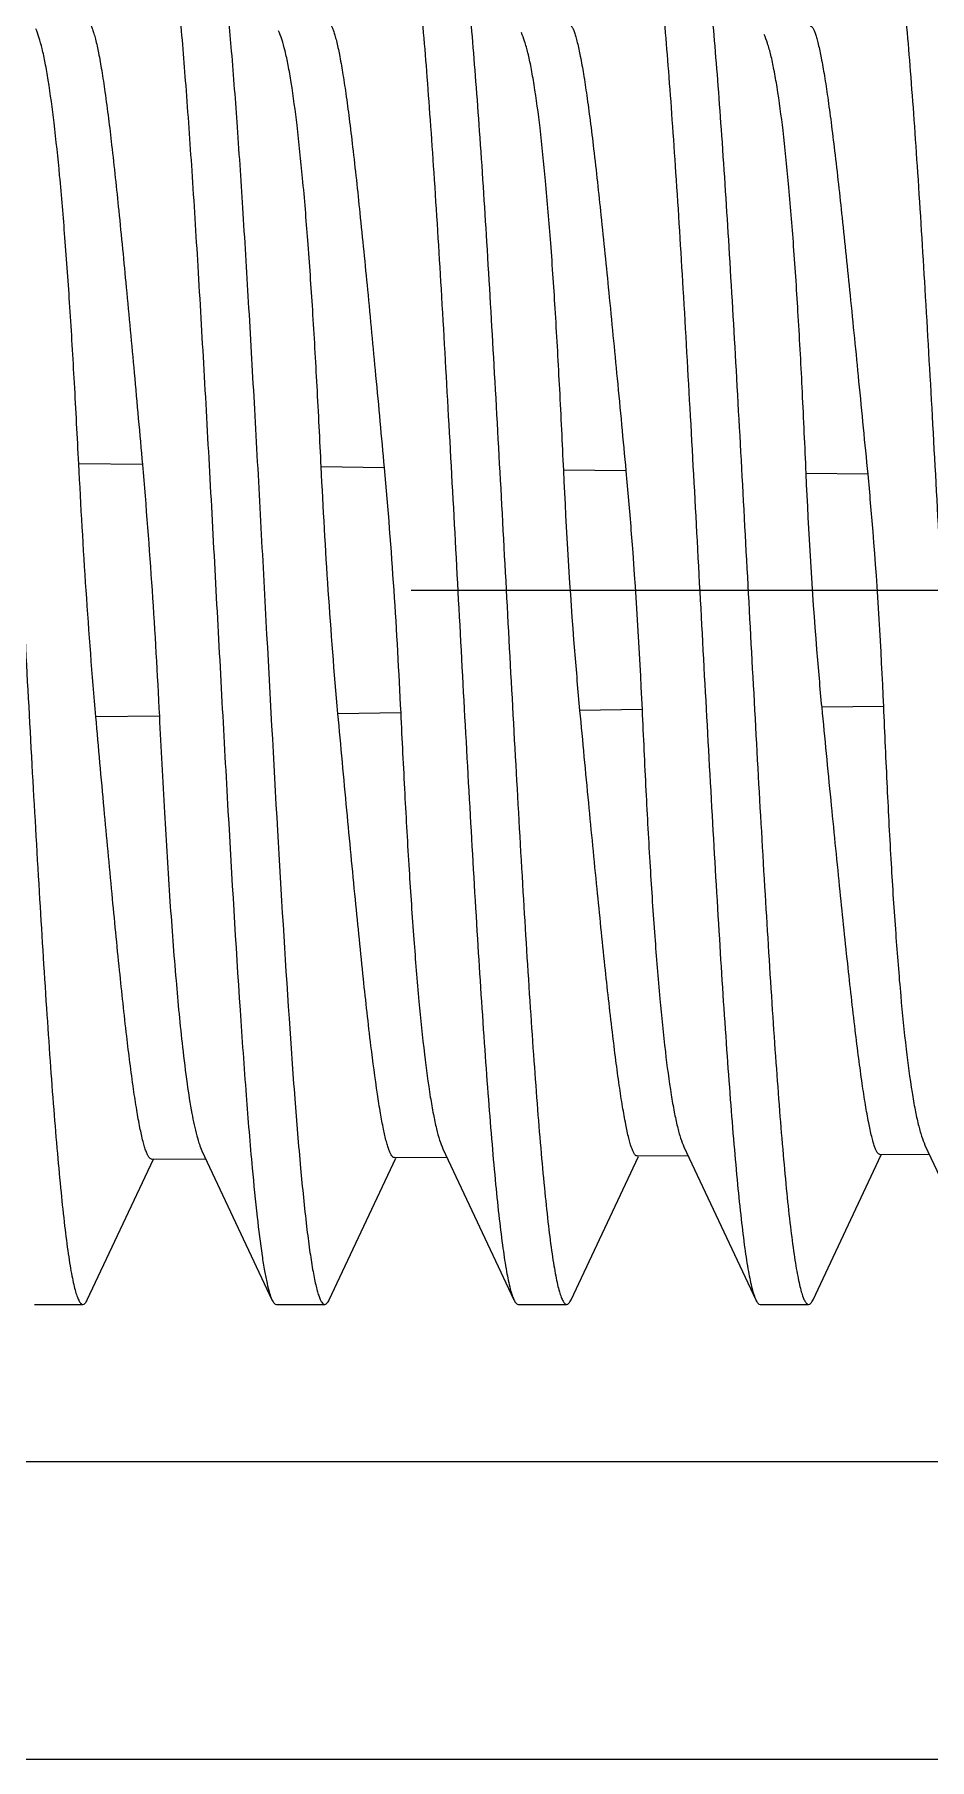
# Model space of a CAD drawing. Header units: millimetres. Extents: x 0 to 420, y 0 to 297.
# Drawn here: x 212.18 to 215.88, y 135.42 to 142.55 of the extents above; entities that cross this region are included whole.
import ezdxf

# ---------------------------------------------------------------- set-up
doc = ezdxf.new("R2010")
doc.units = ezdxf.units.MM
doc.header["$LTSCALE"] = 23.1
doc.linetypes.add('CENTER', pattern=[0.6, 0.375, -0.075, 0.075, -0.075])
doc.layers.get('0').update_dxf_attribs({"linetype": 'CONTINUOUS'})
doc.layers.add('BEZUGSACHSEN', color=7, linetype='CONTINUOUS')
doc.layers.add('RUNDUNGEN', color=7, linetype='CONTINUOUS')

msp = doc.modelspace()

# ---------------------------------------------------------------- linework, layer by layer
at = {"color": 9, "linetype": 'CONTINUOUS'}
for p, q in [((212.6223, 140.7709), (212.3593, 140.7744)), ((213.6217, 140.7577), (213.3616, 140.7611)), ((214.6211, 140.7445), (214.364, 140.7479)), ((215.6206, 140.7312), (215.3662, 140.7346)), ((214.6878, 139.7583), (214.4313, 139.7549)), ((215.6856, 139.7715), (215.4318, 139.7681)), ((212.6925, 139.7319), (212.4301, 139.7284)), ((213.6901, 139.7451), (213.4307, 139.7417))]:
    msp.add_line(p, q, dxfattribs=at)
at = {"color": 7, "linetype": 'CONTINUOUS'}
for p, q in [((212.8685, 137.9361), (213.1579, 137.3205)), ((213.3946, 137.3205), (213.6695, 137.9052)), ((213.6639, 137.9078), (213.8811, 137.9093)), ((213.8648, 137.9438), (214.1579, 137.3205)), ((214.3946, 137.3205), (214.6726, 137.9118)), ((214.6674, 137.9143), (214.8781, 137.9157)), ((214.8612, 137.9516), (215.1579, 137.3205)), ((215.3946, 137.3205), (215.6758, 137.9185)), ((215.6708, 137.9208), (215.875, 137.9221)), ((215.8575, 137.9593), (216.1579, 137.3205)), ((212.3946, 137.3205), (212.6677, 137.9014)), ((212.6604, 137.9013), (212.8841, 137.9028)), ((212.1763, 137.3009), (212.3763, 137.3009)), ((213.1763, 137.3009), (213.3763, 137.3009)), ((214.1763, 137.3009), (214.3763, 137.3009)), ((215.1763, 137.3009), (215.3763, 137.3009))]:
    msp.add_line(p, q, dxfattribs=at)
for points, knots in [([(211.8946, 143.1814), (211.8975, 143.1751), (211.9031, 143.1602), (211.914, 143.1217), (211.9268, 143.0573), (211.9414, 142.9614), (211.9561, 142.8414), (211.9709, 142.6982), (211.9858, 142.5331), (212.0007, 142.3477), (212.0214, 142.0647), (212.0467, 141.6737), (212.0761, 141.1699), (212.1057, 140.6333), (212.1353, 140.0831), (212.1648, 139.5389), (212.1943, 139.0201), (212.2196, 138.6122), (212.2402, 138.3123), (212.2551, 138.1121), (212.27, 137.931), (212.2849, 137.7706), (212.2997, 137.6323), (212.3125, 137.5316), (212.3231, 137.4631), (212.3305, 137.4209), (212.3379, 137.385), (212.3453, 137.3555), (212.3527, 137.3324), (212.3591, 137.3172), (212.3646, 137.3086), (212.3691, 137.3034), (212.3735, 137.3009), (212.3763, 137.3009)], [0, 0, 0, 0, 0.003505, 0.008051, 0.020309, 0.036753, 0.057265, 0.08168, 0.109787, 0.141342, 0.176064, 0.253764, 0.340133, 0.432103, 0.526404, 0.619683, 0.708621, 0.790059, 0.827047, 0.861106, 0.891931, 0.919254, 0.942833, 0.962473, 0.970764, 0.978012, 0.984211, 0.989354, 0.993444, 0.996502, 0.997666, 0.99861, 1, 1, 1, 1]), ([(212.6763, 143.2009), (212.6814, 143.2009), (212.6892, 143.1925), (212.6957, 143.1795), (212.702, 143.1633), (212.7081, 143.1429), (212.7142, 143.118), (212.7204, 143.0888), (212.7292, 143.0412), (212.7399, 142.9709), (212.7576, 142.8313), (212.7788, 142.6182), (212.8032, 142.3199), (212.8277, 141.9708), (212.8522, 141.5793), (212.8769, 141.1551), (212.9016, 140.7086), (212.9263, 140.2509), (212.9509, 139.7932), (212.9829, 139.2152), (213.0149, 138.6736), (213.0494, 138.1819), (213.0671, 137.9645), (213.0763, 137.8643)], [0, 0, 0, 0, 0.002884, 0.005302, 0.008482, 0.012455, 0.017231, 0.02281, 0.029189, 0.044322, 0.062561, 0.107913, 0.16418, 0.23, 0.303766, 0.383671, 0.467755, 0.553956, 0.640158, 0.724242, 0.877908, 0.943738, 1, 1, 1, 1]), ([(212.8946, 143.1814), (212.8996, 143.1706), (212.9085, 143.1429), (212.92, 143.0929), (212.9316, 143.027), (212.9433, 142.9457), (212.955, 142.8492), (212.9717, 142.6921), (212.992, 142.4625), (213.0154, 142.1511), (213.0388, 141.7972), (213.0623, 141.4085), (213.0859, 140.994), (213.1095, 140.5627), (213.1407, 139.9825), (213.1784, 139.2883), (213.2177, 138.6304), (213.2506, 138.1656), (213.2675, 137.9595), (213.2763, 137.8643)], [0, 0, 0, 0, 0.006684, 0.0163, 0.028845, 0.044281, 0.062533, 0.083504, 0.133149, 0.192127, 0.259131, 0.332671, 0.411105, 0.492682, 0.575576, 0.737921, 0.883702, 0.946263, 1, 1, 1, 1]), ([(213.6763, 143.2009), (213.679, 143.2009), (213.6835, 143.1985), (213.6879, 143.1933), (213.6934, 143.1846), (213.6999, 143.1695), (213.7072, 143.1464), (213.7146, 143.1169), (213.722, 143.081), (213.7294, 143.0388), (213.74, 142.9703), (213.7529, 142.8695), (213.7677, 142.7313), (213.7825, 142.5709), (213.7974, 142.3898), (213.8123, 142.1895), (213.8329, 141.8897), (213.8582, 141.4817), (213.8877, 140.9629), (213.9173, 140.4187), (213.9468, 139.8685), (213.9764, 139.332), (214.0059, 138.8282), (214.0312, 138.4372), (214.0519, 138.1542), (214.0668, 137.9687), (214.0816, 137.8037), (214.0964, 137.6605), (214.1112, 137.5404), (214.1258, 137.4445), (214.1386, 137.3802), (214.1495, 137.3417), (214.155, 137.3267), (214.1579, 137.3205)], [0, 0, 0, 0, 0.001389, 0.002333, 0.003497, 0.006557, 0.010647, 0.015789, 0.021986, 0.029236, 0.037528, 0.057165, 0.080747, 0.108068, 0.138894, 0.172952, 0.209942, 0.291379, 0.380317, 0.473595, 0.567896, 0.659866, 0.746235, 0.823935, 0.858658, 0.890213, 0.918319, 0.942735, 0.963246, 0.979691, 0.991948, 0.996496, 1, 1, 1, 1]), ([(213.8946, 143.1814), (213.8975, 143.1751), (213.9031, 143.1602), (213.914, 143.1217), (213.9268, 143.0573), (213.9414, 142.9614), (213.9561, 142.8414), (213.9709, 142.6982), (213.9858, 142.5331), (214.0007, 142.3477), (214.0214, 142.0647), (214.0467, 141.6737), (214.0761, 141.1699), (214.1057, 140.6333), (214.1353, 140.0831), (214.1648, 139.5389), (214.1943, 139.0201), (214.2196, 138.6122), (214.2402, 138.3123), (214.2551, 138.1121), (214.27, 137.931), (214.2849, 137.7706), (214.2997, 137.6323), (214.3125, 137.5316), (214.3231, 137.4631), (214.3305, 137.4209), (214.3379, 137.385), (214.3453, 137.3555), (214.3527, 137.3324), (214.3591, 137.3172), (214.3646, 137.3086), (214.3691, 137.3034), (214.3735, 137.3009), (214.3763, 137.3009)], [0, 0, 0, 0, 0.003505, 0.008052, 0.020309, 0.036754, 0.057265, 0.081681, 0.109787, 0.141342, 0.176065, 0.253765, 0.340134, 0.432104, 0.526405, 0.619683, 0.708621, 0.790058, 0.827048, 0.861106, 0.891931, 0.919253, 0.942834, 0.962473, 0.970764, 0.978013, 0.984211, 0.989353, 0.993444, 0.996503, 0.997667, 0.99861, 1, 1, 1, 1]), ([(214.6763, 143.2009), (214.679, 143.2009), (214.6835, 143.1985), (214.6879, 143.1933), (214.6934, 143.1846), (214.6999, 143.1695), (214.7072, 143.1464), (214.7146, 143.1169), (214.722, 143.081), (214.7294, 143.0388), (214.74, 142.9703), (214.7529, 142.8695), (214.7677, 142.7313), (214.7825, 142.5709), (214.7974, 142.3898), (214.8123, 142.1895), (214.8329, 141.8897), (214.8582, 141.4817), (214.8877, 140.9629), (214.9173, 140.4187), (214.9468, 139.8685), (214.9764, 139.332), (215.0059, 138.8282), (215.0312, 138.4372), (215.0519, 138.1542), (215.0668, 137.9687), (215.0816, 137.8037), (215.0964, 137.6605), (215.1111, 137.5404), (215.1258, 137.4445), (215.1385, 137.3802), (215.1495, 137.3417), (215.155, 137.3267), (215.1579, 137.3205)], [0, 0, 0, 0, 0.00139, 0.002334, 0.003499, 0.006558, 0.010647, 0.015789, 0.021988, 0.029238, 0.037528, 0.057167, 0.080747, 0.108069, 0.138895, 0.172953, 0.209943, 0.29138, 0.380319, 0.473597, 0.567897, 0.659867, 0.746236, 0.823936, 0.858661, 0.890213, 0.918322, 0.942735, 0.963249, 0.979691, 0.991951, 0.996497, 1, 1, 1, 1]), ([(214.8964, 143.1774), (214.8993, 143.1706), (214.9048, 143.1548), (214.9156, 143.1144), (214.9284, 143.048), (214.9429, 142.9497), (214.9576, 142.8276), (214.9724, 142.6827), (214.9872, 142.5162), (215.0021, 142.3296), (215.0227, 142.0456), (215.0479, 141.6541), (215.0772, 141.1505), (215.1067, 140.6151), (215.1361, 140.0668), (215.1656, 139.525), (215.195, 139.0089), (215.2202, 138.6033), (215.2407, 138.3053), (215.2556, 138.1064), (215.2704, 137.9265), (215.2852, 137.7672), (215.2999, 137.6299), (215.3128, 137.5299), (215.3233, 137.4619), (215.3307, 137.42), (215.3381, 137.3844), (215.3454, 137.3551), (215.3527, 137.3321), (215.3592, 137.3171), (215.3646, 137.3086), (215.3691, 137.3034), (215.3735, 137.3009), (215.3763, 137.3009)], [0, 0, 0, 0, 0.003735, 0.008511, 0.02121, 0.038053, 0.058926, 0.083652, 0.112026, 0.143796, 0.17869, 0.256587, 0.342976, 0.434811, 0.528852, 0.621778, 0.710309, 0.791323, 0.828105, 0.861965, 0.892605, 0.919759, 0.943191, 0.962706, 0.970941, 0.978144, 0.984304, 0.989414, 0.993476, 0.996517, 0.997676, 0.998615, 1, 1, 1, 1]), ([(215.6763, 143.2009), (215.679, 143.2009), (215.6835, 143.1984), (215.6879, 143.1933), (215.6934, 143.1846), (215.6999, 143.1695), (215.7072, 143.1464), (215.7146, 143.1169), (215.722, 143.081), (215.7294, 143.0388), (215.74, 142.9703), (215.7529, 142.8695), (215.7677, 142.7313), (215.7825, 142.5709), (215.7974, 142.3898), (215.8123, 142.1895), (215.8329, 141.8897), (215.8582, 141.4818), (215.8877, 140.9629), (215.9173, 140.4187), (215.9468, 139.8685), (215.9764, 139.332), (216.0059, 138.8282), (216.0312, 138.4372), (216.0519, 138.1542), (216.0668, 137.9687), (216.0816, 137.8037), (216.0964, 137.6605), (216.1111, 137.5404), (216.1258, 137.4445), (216.1386, 137.3802), (216.1495, 137.3417), (216.155, 137.3267), (216.1579, 137.3205)], [0, 0, 0, 0, 0.00139, 0.002334, 0.003497, 0.006556, 0.010646, 0.015789, 0.021987, 0.029236, 0.037527, 0.057166, 0.080746, 0.108069, 0.138894, 0.172953, 0.209941, 0.291379, 0.380317, 0.473595, 0.567897, 0.659867, 0.746236, 0.823936, 0.858658, 0.890214, 0.918319, 0.942735, 0.963246, 0.979691, 0.991948, 0.996495, 1, 1, 1, 1]), ([(212.3593, 140.7744), (212.3535, 140.8856), (212.3422, 141.1015), (212.3237, 141.4132), (212.3036, 141.6989), (212.2822, 141.9529), (212.2598, 142.1696), (212.2393, 142.3247), (212.2217, 142.4265), (212.2093, 142.4857), (212.1966, 142.5328), (212.1868, 142.5599), (212.1816, 142.5711)], [0, 0, 0, 0, 0.184688, 0.35848, 0.517876, 0.659741, 0.781036, 0.879218, 0.919039, 0.952469, 0.979433, 1, 1, 1, 1]), ([(212.3931, 142.6023), (212.3978, 142.6023), (212.4047, 142.5946), (212.4109, 142.5828), (212.4168, 142.5682), (212.4227, 142.5498), (212.4315, 142.5173), (212.4424, 142.4666), (212.4552, 142.394), (212.4742, 142.2674), (212.4979, 142.0743), (212.5265, 141.8049), (212.5569, 141.4911), (212.5893, 141.1415), (212.6113, 140.8974), (212.6223, 140.7709)], [0, 0, 0, 0, 0.00754, 0.013908, 0.022291, 0.032754, 0.04532, 0.076782, 0.116628, 0.164642, 0.283981, 0.431579, 0.603248, 0.794379, 1, 1, 1, 1]), ([(213.3616, 140.7611), (213.3562, 140.8725), (213.3453, 141.0886), (213.3274, 141.4008), (213.3077, 141.6871), (213.2866, 141.9416), (213.2642, 142.1591), (213.2437, 142.3148), (213.226, 142.4173), (213.2134, 142.4769), (213.2005, 142.5246), (213.1906, 142.5519), (213.1852, 142.5633)], [0, 0, 0, 0, 0.184331, 0.357832, 0.517027, 0.658798, 0.780121, 0.878461, 0.918415, 0.952014, 0.979185, 1, 1, 1, 1]), ([(213.3896, 142.5958), (213.3942, 142.5958), (213.401, 142.588), (213.407, 142.5763), (213.4129, 142.5616), (213.4187, 142.5432), (213.4274, 142.5105), (213.4382, 142.4597), (213.451, 142.3868), (213.4643, 142.2986), (213.478, 142.1958), (213.4979, 142.0314), (213.5232, 141.7955), (213.5543, 141.4805), (213.5876, 141.1296), (213.6103, 140.8847), (213.6217, 140.7577)], [0, 0, 0, 0, 0.007414, 0.013749, 0.022107, 0.032552, 0.045105, 0.076554, 0.116399, 0.164421, 0.220348, 0.283805, 0.431458, 0.603181, 0.794357, 1, 1, 1, 1]), ([(214.364, 140.7479), (214.3588, 140.8593), (214.3484, 141.0758), (214.3311, 141.3884), (214.3118, 141.6753), (214.291, 141.9304), (214.2687, 142.1486), (214.2481, 142.305), (214.2302, 142.408), (214.2175, 142.4681), (214.2044, 142.5163), (214.1943, 142.544), (214.1889, 142.5555)], [0, 0, 0, 0, 0.183982, 0.357203, 0.516198, 0.65787, 0.779216, 0.877714, 0.917797, 0.951565, 0.97894, 1, 1, 1, 1]), ([(214.3862, 142.5894), (214.3907, 142.5893), (214.3973, 142.5814), (214.4032, 142.5698), (214.409, 142.555), (214.4147, 142.5365), (214.4234, 142.5037), (214.4341, 142.4527), (214.4469, 142.3796), (214.4602, 142.2911), (214.4741, 142.1878), (214.4942, 142.0228), (214.52, 141.786), (214.5518, 141.4698), (214.5859, 141.1177), (214.6093, 140.8719), (214.6211, 140.7445)], [0, 0, 0, 0, 0.00729, 0.013593, 0.021929, 0.03236, 0.044903, 0.076342, 0.116189, 0.164221, 0.220164, 0.283642, 0.431347, 0.603121, 0.794339, 1, 1, 1, 1]), ([(215.3662, 140.7346), (215.3613, 140.8462), (215.3515, 141.063), (215.3347, 141.3761), (215.3159, 141.6635), (215.2954, 141.9192), (215.2732, 142.1381), (215.2525, 142.2952), (215.2345, 142.3988), (215.2216, 142.4593), (215.2084, 142.508), (215.1981, 142.536), (215.1926, 142.5477)], [0, 0, 0, 0, 0.183638, 0.356584, 0.515381, 0.656956, 0.778319, 0.876968, 0.91718, 0.951114, 0.978695, 1, 1, 1, 1]), ([(215.3827, 142.5829), (215.3846, 142.5829), (215.389, 142.5806), (215.3941, 142.5737), (215.3995, 142.5632), (215.405, 142.5485), (215.4108, 142.5299), (215.4193, 142.497), (215.43, 142.4457), (215.4428, 142.3723), (215.4562, 142.2835), (215.4701, 142.1798), (215.4905, 142.0142), (215.5167, 141.7765), (215.5493, 141.4592), (215.5843, 141.1058), (215.6084, 140.8591), (215.6206, 140.7312)], [0, 0, 0, 0, 0.002982, 0.007367, 0.013638, 0.021953, 0.032368, 0.044901, 0.076328, 0.116173, 0.164209, 0.220159, 0.283644, 0.431367, 0.603152, 0.794367, 1, 1, 1, 1]), ([(212.4301, 139.7284), (212.4149, 139.9025), (212.3882, 140.251), (212.3683, 140.5999), (212.3593, 140.7744)], [0, 0, 0, 0, 0.499998, 1, 1, 1, 1]), ([(212.6223, 140.7709), (212.6374, 140.598), (212.664, 140.2518), (212.6837, 139.9052), (212.6925, 139.7319)], [0, 0, 0, 0, 0.500008, 1, 1, 1, 1]), ([(213.4307, 139.7417), (213.4154, 139.9113), (213.3891, 140.2509), (213.37, 140.591), (213.3616, 140.7611)], [0, 0, 0, 0, 0.499999, 1, 1, 1, 1]), ([(213.6217, 140.7577), (213.6369, 140.5892), (213.6631, 140.2519), (213.682, 139.914), (213.6901, 139.7451)], [0, 0, 0, 0, 0.500009, 1, 1, 1, 1]), ([(214.4313, 139.7549), (214.4237, 139.8368), (214.3954, 140.1673), (214.3756, 140.4986), (214.364, 140.7479)], [0, 0, 0, 0, 0.24787, 1, 1, 1, 1]), ([(214.6211, 140.7445), (214.6287, 140.6631), (214.6569, 140.3348), (214.6765, 140.0058), (214.6878, 139.7583)], [0, 0, 0, 0, 0.247883, 1, 1, 1, 1]), ([(215.4318, 139.7681), (215.4242, 139.8478), (215.3961, 140.1695), (215.3769, 140.492), (215.3662, 140.7346)], [0, 0, 0, 0, 0.247878, 1, 1, 1, 1]), ([(215.6206, 140.7312), (215.6282, 140.6521), (215.6562, 140.3326), (215.6752, 140.0124), (215.6856, 139.7715)], [0, 0, 0, 0, 0.24792, 1, 1, 1, 1]), ([(214.6878, 139.7583), (214.6929, 139.6469), (214.703, 139.4305), (214.7201, 139.118), (214.739, 138.8314), (214.7595, 138.5764), (214.7816, 138.3584), (214.802, 138.2021), (214.8198, 138.0992), (214.8326, 138.0391), (214.8456, 137.9909), (214.8557, 137.9632), (214.8612, 137.9516)], [0, 0, 0, 0, 0.183999, 0.35722, 0.516193, 0.657826, 0.779127, 0.877597, 0.917682, 0.951466, 0.978878, 1, 1, 1, 1]), ([(215.6708, 137.9208), (215.6664, 137.9208), (215.6599, 137.9287), (215.6541, 137.9402), (215.6485, 137.9549), (215.6428, 137.9733), (215.6341, 138.006), (215.6234, 138.057), (215.6105, 138.1301), (215.597, 138.2186), (215.583, 138.3219), (215.5625, 138.487), (215.536, 138.7242), (215.5033, 139.0409), (215.4681, 139.3939), (215.444, 139.6404), (215.4318, 139.7681)], [0, 0, 0, 0, 0.007123, 0.013362, 0.021641, 0.032018, 0.044511, 0.075859, 0.115628, 0.163595, 0.21949, 0.282939, 0.430657, 0.602552, 0.794004, 1, 1, 1, 1]), ([(215.6856, 139.7715), (215.6904, 139.6599), (215.7, 139.4433), (215.7164, 139.1303), (215.7349, 138.8431), (215.7552, 138.5875), (215.7771, 138.3688), (215.7976, 138.2119), (215.8156, 138.1084), (215.8285, 138.0478), (215.8417, 137.9991), (215.852, 137.9711), (215.8575, 137.9593)], [0, 0, 0, 0, 0.183657, 0.356604, 0.515382, 0.65692, 0.77824, 0.87686, 0.917072, 0.951022, 0.978637, 1, 1, 1, 1]), ([(212.6603, 137.9013), (212.6557, 137.9013), (212.6488, 137.9089), (212.6426, 137.9205), (212.6367, 137.935), (212.6307, 137.9533), (212.6219, 137.9856), (212.611, 138.036), (212.5981, 138.1082), (212.5789, 138.2343), (212.5549, 138.4268), (212.5261, 138.6956), (212.4955, 139.0089), (212.4631, 139.3581), (212.4411, 139.602), (212.4301, 139.7284)], [0, 0, 0, 0, 0.007499, 0.013832, 0.022175, 0.032595, 0.045116, 0.076486, 0.116243, 0.164174, 0.283396, 0.430963, 0.602715, 0.794056, 1, 1, 1, 1]), ([(212.6925, 139.7319), (212.6992, 139.5991), (212.7124, 139.3438), (212.7346, 138.9796), (212.759, 138.6562), (212.778, 138.4556), (212.7883, 138.3639)], [0, 0, 0, 0, 0.290742, 0.559241, 0.798062, 1, 1, 1, 1]), ([(213.5673, 138.3693), (213.5561, 138.4614), (213.5338, 138.6629), (213.5013, 138.9873), (213.4664, 139.3526), (213.4427, 139.6086), (213.4307, 139.7417)], [0, 0, 0, 0, 0.201921, 0.440791, 0.709316, 1, 1, 1, 1]), ([(213.6901, 139.7451), (213.6955, 139.6338), (213.7061, 139.4177), (213.7237, 139.1057), (213.743, 138.8196), (213.7639, 138.5653), (213.786, 138.348), (213.8064, 138.1924), (213.824, 138.09), (213.8366, 138.0304), (213.8495, 137.9827), (213.8594, 137.9553), (213.8648, 137.9438)], [0, 0, 0, 0, 0.184347, 0.35785, 0.517021, 0.658749, 0.780026, 0.878339, 0.918293, 0.95191, 0.979119, 1, 1, 1, 1]), ([(214.6673, 137.9143), (214.6628, 137.9143), (214.6562, 137.9221), (214.6503, 137.9336), (214.6445, 137.9482), (214.6388, 137.9666), (214.6301, 137.9992), (214.6192, 138.05), (214.6064, 138.1228), (214.5929, 138.2109), (214.579, 138.3138), (214.5587, 138.4783), (214.5327, 138.7146), (214.5007, 139.0302), (214.4665, 139.382), (214.4431, 139.6276), (214.4313, 139.7549)], [0, 0, 0, 0, 0.007246, 0.013515, 0.021814, 0.032204, 0.044705, 0.076057, 0.115817, 0.163769, 0.219645, 0.283072, 0.430744, 0.602597, 0.794016, 1, 1, 1, 1]), ([(212.7883, 138.3639), (212.794, 138.3134), (212.8052, 138.222), (212.8242, 138.0997), (212.8415, 138.0163), (212.8566, 137.9651), (212.8644, 137.9448), (212.8685, 137.9361)], [0, 0, 0, 0, 0.348875, 0.633367, 0.850612, 0.933723, 1, 1, 1, 1]), ([(213.6639, 137.9079), (213.6596, 137.9078), (213.6532, 137.9146), (213.6474, 137.9251), (213.6418, 137.9383), (213.6363, 137.9548), (213.628, 137.9841), (213.6178, 138.0298), (213.6056, 138.0953), (213.5875, 138.2099), (213.5754, 138.3029), (213.5673, 138.3693)], [0, 0, 0, 0, 0.026753, 0.049122, 0.078527, 0.115226, 0.159325, 0.269816, 0.409819, 0.578796, 1, 1, 1, 1]), ([(213.0763, 137.8643), (213.0825, 137.7969), (213.0944, 137.6761), (213.1118, 137.5344), (213.1263, 137.4431), (213.1363, 137.3916), (213.1462, 137.3518), (213.1537, 137.3294), (213.1579, 137.3205)], [0, 0, 0, 0, 0.36868, 0.660927, 0.776783, 0.871985, 0.946332, 1, 1, 1, 1]), ([(213.2763, 137.8643), (213.2837, 137.7836), (213.2949, 137.6705), (213.3126, 137.5309), (213.3233, 137.4607), (213.3321, 137.4131), (213.3383, 137.3838), (213.3445, 137.3589), (213.3505, 137.3386), (213.3568, 137.3224), (213.3634, 137.3094), (213.3711, 137.3009), (213.3763, 137.3009)], [0, 0, 0, 0, 0.420218, 0.589309, 0.729545, 0.788653, 0.840338, 0.884569, 0.921378, 0.950865, 0.973281, 1, 1, 1, 1]), ([(212.3763, 137.3009), (212.3797, 137.3009), (212.3853, 137.3049), (212.3905, 137.3124), (212.3932, 137.3176), (212.3946, 137.3205)], [0, 0, 0, 0, 0.374622, 0.650179, 1, 1, 1, 1]), ([(213.1579, 137.3205), (213.1593, 137.3176), (213.162, 137.3124), (213.1672, 137.3049), (213.1728, 137.3009), (213.1763, 137.3009)], [0, 0, 0, 0, 0.34988, 0.625447, 1, 1, 1, 1]), ([(213.3763, 137.3009), (213.3797, 137.3009), (213.3853, 137.3049), (213.3905, 137.3124), (213.3932, 137.3176), (213.3946, 137.3205)], [0, 0, 0, 0, 0.374854, 0.650302, 1, 1, 1, 1]), ([(214.1579, 137.3205), (214.1593, 137.3176), (214.162, 137.3124), (214.1672, 137.3049), (214.1728, 137.3009), (214.1763, 137.3009)], [0, 0, 0, 0, 0.349755, 0.625178, 1, 1, 1, 1]), ([(214.3763, 137.3009), (214.3797, 137.3009), (214.3853, 137.3049), (214.3905, 137.3124), (214.3932, 137.3176), (214.3946, 137.3205)], [0, 0, 0, 0, 0.374573, 0.650068, 1, 1, 1, 1]), ([(215.1579, 137.3205), (215.1593, 137.3176), (215.162, 137.3124), (215.1672, 137.3049), (215.1728, 137.3009), (215.1763, 137.3009)], [0, 0, 0, 0, 0.349737, 0.625267, 1, 1, 1, 1]), ([(215.3763, 137.3009), (215.3797, 137.3009), (215.3853, 137.3049), (215.3905, 137.3124), (215.3932, 137.3176), (215.3946, 137.3205)], [0, 0, 0, 0, 0.374816, 0.650314, 1, 1, 1, 1])]:
    msp.add_open_spline(points, degree=3, knots=knots, dxfattribs=at)
at = {"layer": 'BEZUGSACHSEN', "color": 7, "linetype": 'CENTER'}
msp.add_line((263.9763, 140.2509), (178.3998, 140.2509), dxfattribs=at)
at = {"layer": 'RUNDUNGEN', "color": 7, "linetype": 'CONTINUOUS'}
msp.add_line((218.6763, 136.6509), (206.9763, 136.6509), dxfattribs=at)
at = {"layer": 'RUNDUNGEN', "color": 9, "linetype": 'CONTINUOUS'}
msp.add_line((218.0763, 135.4209), (206.9763, 135.4209), dxfattribs=at)

doc.saveas('drawing.dxf')
